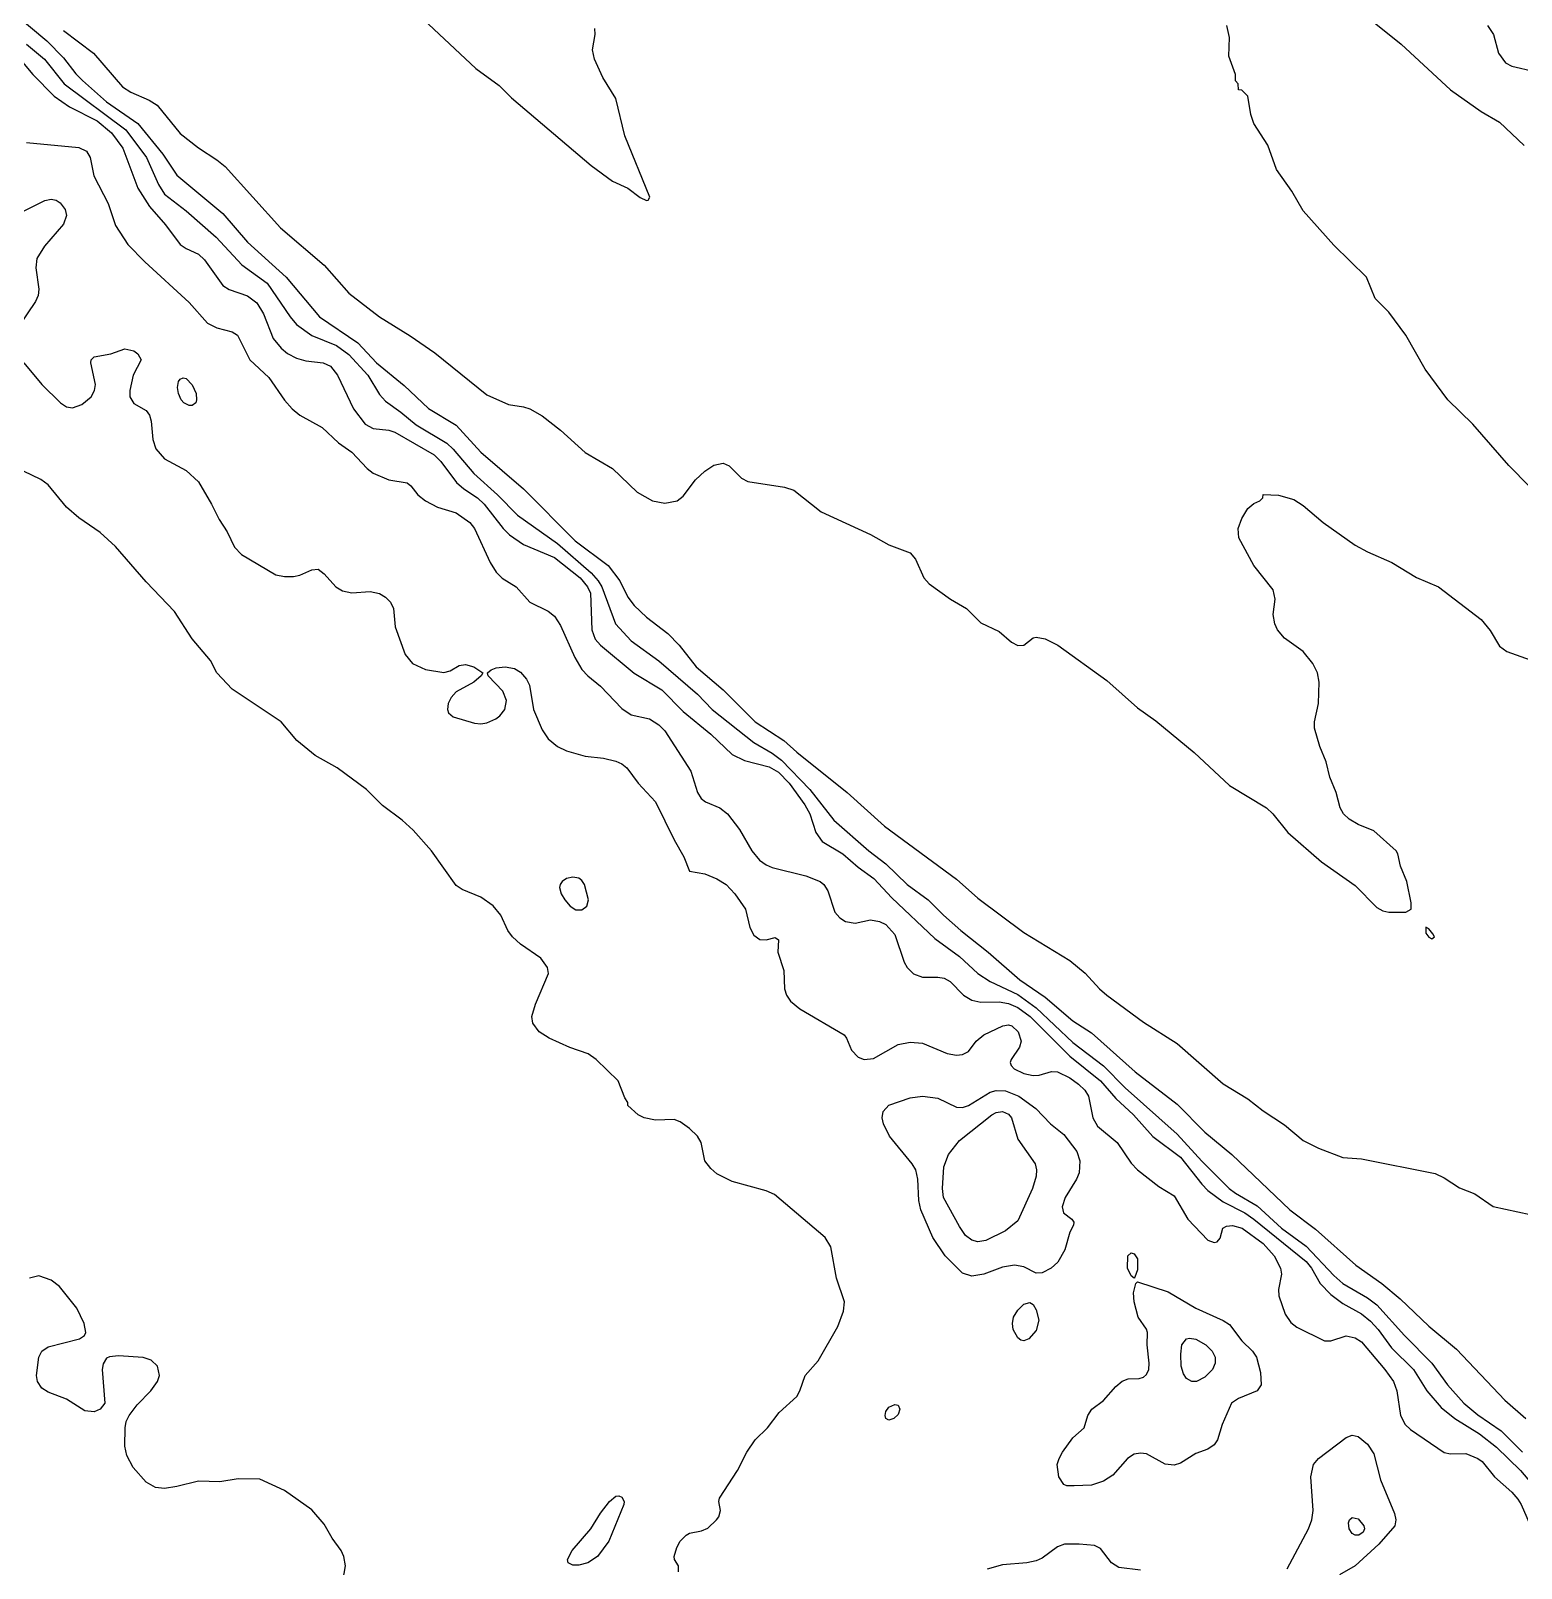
# Model space of a CAD drawing. Extents: x 474277 to 475042, y 254928 to 255625.
# Drawn here: x 474694.77 to 474732.02, y 254997.31 to 255035.73 of the extents above; entities that cross this region are included whole.
import ezdxf

# ---------------------------------------------------------------- set-up
doc = ezdxf.new("R2010")
doc.units = 0
doc.header["$MEASUREMENT"] = 0
doc.layers.add('BaseMapV2_DTM_export_MonNov09090547073261 — entities', color=1, linetype='CONTINUOUS')
doc.styles.get("Standard").update_dxf_attribs({"font": 'romans.shx'})

msp = doc.modelspace()

# ---------------------------------------------------------------- linework, layer by layer
at = {"layer": 'BaseMapV2_DTM_export_MonNov09090547073261 — entities', "color": 15, "linetype": 'Continuous', "true_color": 0xb7484b}
for points in [[(474726.796, 255037.191, 89.5), (474729.02, 255035.397, 89.5), (474730.247, 255034.255, 89.5), (474731.013, 255033.713, 89.5), (474731.473, 255033.446, 89.5), (474732.087, 255032.861, 89.5)], [(474703.793, 255036.764, 89.25), (474705.899, 255034.792, 89.25), (474706.477, 255034.361, 89.25), (474706.784, 255034.053, 89.25), (474708.777, 255032.367, 89.25), (474709.314, 255031.975, 89.25), (474709.697, 255031.797, 89.25), (474710.004, 255031.566, 89.25), (474710.157, 255031.49, 89.25), (474710.198, 255031.495, 89.25), (474710.239, 255031.572, 89.25), (474709.62, 255033.105, 89.25), (474709.391, 255034.039, 89.25), (474709.072, 255034.562, 89.25), (474708.863, 255035.022, 89.25), (474708.812, 255035.252, 89.25), (474708.877, 255035.635, 89.25), (474708.87, 255035.789, 89.25)], [(474694.362, 255036.161, 89.75), (474695.179, 255035.482, 89.75), (474695.589, 255035.052, 89.75), (474695.896, 255034.651, 89.75), (474696.064, 255034.485, 89.75), (474696.662, 255033.959, 89.75), (474697.449, 255033.412, 89.75), (474698.077, 255032.645, 89.75), (474698.426, 255032.121, 89.75), (474699.576, 255031.161, 89.75), (474700.19, 255030.451, 89.75), (474701.155, 255029.578, 89.75), (474701.991, 255028.581, 89.75), (474702.95, 255027.933, 89.75), (474703.41, 255027.432, 89.75), (474704.1, 255026.869, 89.75), (474704.713, 255026.292, 89.75), (474705.404, 255025.876, 89.75), (474706.017, 255025.203, 89.75), (474707.088, 255024.287, 89.75), (474708.379, 255022.984, 89.75), (474709.199, 255022.37, 89.75), (474709.491, 255021.987, 89.75), (474709.697, 255021.578, 89.75), (474709.851, 255021.366, 89.75), (474710.157, 255021.082, 89.75), (474710.694, 255020.67, 89.75), (474710.973, 255020.377, 89.75), (474711.399, 255019.84, 89.75), (474712.074, 255019.265, 89.75), (474712.874, 255018.46, 89.75), (474713.589, 255018, 89.75), (474713.915, 255017.703, 89.75), (474715.17, 255016.696, 89.75), (474716.107, 255015.853, 89.75), (474717.902, 255014.533, 89.75), (474718.439, 255014.056, 89.75), (474719.589, 255013.2, 89.75), (474720.739, 255012.502, 89.75), (474721.122, 255012.179, 89.75), (474721.479, 255011.789, 89.75), (474721.659, 255011.636, 89.75), (474722.579, 255010.959, 89.75), (474723.422, 255010.429, 89.75), (474724.573, 255009.42, 89.75), (474725.186, 255009.041, 89.75), (474725.569, 255008.745, 89.75), (474726.106, 255008.393, 89.75), (474726.566, 255008.005, 89.75), (474726.95, 255007.81, 89.75), (474727.563, 255007.578, 89.75), (474728.023, 255007.542, 89.75), (474729.863, 255007.178, 89.75), (474730.093, 255007.072, 89.75), (474730.477, 255006.818, 89.75), (474730.86, 255006.667, 89.75), (474731.32, 255006.353, 89.75), (474732.24, 255006.149, 89.75)], [(474695.589, 255035.741, 89.5), (474696.337, 255035.175, 89.5), (474697.066, 255034.332, 89.5), (474697.276, 255034.197, 89.5), (474697.736, 255033.993, 89.5), (474697.934, 255033.872, 89.5), (474698.503, 255033.167, 89.5), (474698.963, 255032.803, 89.5), (474699.423, 255032.509, 89.5), (474699.632, 255032.338, 89.5), (474701.011, 255030.805, 89.5), (474702.106, 255029.87, 89.5), (474702.72, 255029.178, 89.5), (474703.487, 255028.583, 89.5), (474704.253, 255028.105, 89.5), (474704.867, 255027.682, 89.5), (474706.17, 255026.636, 89.5), (474706.707, 255026.389, 89.5), (474707.09, 255026.338, 89.5), (474707.244, 255026.288, 89.5), (474707.55, 255026.106, 89.5), (474708.011, 255025.751, 89.5), (474708.624, 255025.19, 89.5), (474709.314, 255024.794, 89.5), (474709.927, 255024.204, 89.5), (474710.311, 255023.989, 89.5), (474710.618, 255023.925, 89.5), (474710.924, 255023.983, 89.5), (474711.078, 255024.1, 89.5), (474711.384, 255024.506, 89.5), (474711.614, 255024.728, 89.5), (474711.844, 255024.876, 89.5), (474712.074, 255024.923, 89.5), (474712.228, 255024.862, 89.5), (474712.534, 255024.55, 89.5), (474712.688, 255024.469, 89.5), (474713.608, 255024.324, 89.5), (474713.838, 255024.248, 89.5), (474714.528, 255023.712, 89.5), (474715.755, 255023.147, 89.5), (474716.215, 255022.882, 89.5), (474716.752, 255022.688, 89.5), (474716.881, 255022.524, 89.5), (474717.089, 255022.064, 89.5), (474717.219, 255021.91, 89.5), (474717.755, 255021.527, 89.5), (474718.155, 255021.297, 89.5), (474718.515, 255020.934, 89.5), (474718.975, 255020.723, 89.5), (474719.282, 255020.453, 89.5), (474719.435, 255020.367, 89.5), (474719.589, 255020.382, 89.5), (474719.819, 255020.558, 89.5), (474719.895, 255020.58, 89.5), (474720.125, 255020.537, 89.5), (474720.436, 255020.377, 89.5), (474721.659, 255019.498, 89.5), (474722.426, 255018.811, 89.5), (474722.886, 255018.489, 89.5), (474723.847, 255017.693, 89.5), (474724.726, 255016.876, 89.5), (474725.652, 255016.313, 89.5), (474725.812, 255016.16, 89.5), (474726.183, 255015.695, 89.5), (474727.026, 255014.965, 89.5), (474727.87, 255014.374, 89.5), (474728.406, 255013.82, 89.5), (474728.56, 255013.744, 89.5), (474728.713, 255013.71, 89.5), (474729.13, 255013.706, 89.5), (474729.264, 255013.783, 89.5), (474729.263, 255013.936, 89.5), (474729.16, 255014.473, 89.5), (474728.999, 255014.856, 89.5), (474728.934, 255015.163, 89.5), (474728.892, 255015.24, 89.5), (474728.33, 255015.74, 89.5), (474727.946, 255015.895, 89.5), (474727.716, 255016.029, 89.5), (474727.579, 255016.16, 89.5), (474727.492, 255016.313, 89.5), (474727.39, 255016.696, 89.5), (474727.234, 255017.08, 89.5), (474727.143, 255017.463, 89.5), (474726.982, 255017.847, 89.5), (474726.853, 255018.307, 89.5), (474726.855, 255018.46, 89.5), (474726.952, 255018.92, 89.5), (474726.972, 255019.457, 89.5), (474726.924, 255019.687, 89.5), (474726.808, 255019.917, 89.5), (474726.566, 255020.218, 89.5), (474726.106, 255020.555, 89.5), (474725.93, 255020.76, 89.5), (474725.864, 255020.914, 89.5), (474725.816, 255021.144, 89.5), (474725.867, 255021.527, 89.5), (474725.817, 255021.757, 89.5), (474725.336, 255022.37, 89.5), (474724.96, 255023.061, 89.5), (474724.943, 255023.291, 89.5), (474725.033, 255023.545, 89.5), (474725.186, 255023.795, 89.5), (474725.339, 255023.919, 89.5), (474725.488, 255023.981, 89.5), (474725.561, 255024.057, 89.5), (474725.569, 255024.142, 89.5), (474725.953, 255024.124, 89.5), (474726.336, 255024.02, 89.5), (474726.566, 255023.869, 89.5), (474727.066, 255023.444, 89.5), (474727.87, 255022.877, 89.5), (474728.176, 255022.707, 89.5), (474728.784, 255022.447, 89.5), (474729.403, 255022.069, 89.5), (474729.949, 255021.834, 89.5), (474731.013, 255021.019, 89.5), (474731.243, 255020.747, 89.5), (474731.473, 255020.353, 89.5), (474731.659, 255020.224, 89.5), (474733.314, 255019.626, 89.5)], [(474733.237, 255023.311, 89.5), (474731.704, 255024.87, 89.5), (474730.812, 255025.898, 89.5), (474730.187, 255026.511, 89.5), (474729.614, 255027.278, 89.5), (474729.137, 255028.121, 89.5), (474728.713, 255028.697, 89.5), (474728.37, 255029.041, 89.5), (474728.149, 255029.578, 89.5), (474727.333, 255030.373, 89.5), (474726.566, 255031.23, 89.5), (474726.287, 255031.725, 89.5), (474725.9, 255032.262, 89.5), (474725.687, 255032.875, 89.5), (474725.335, 255033.412, 89.5), (474725.262, 255033.642, 89.5), (474725.186, 255034.094, 89.5), (474725.033, 255034.251, 89.5), (474724.953, 255034.255, 89.5), (474724.948, 255034.409, 89.5), (474724.879, 255034.477, 89.5), (474724.875, 255034.639, 89.5), (474724.715, 255035.099, 89.5), (474724.73, 255035.559, 89.5), (474724.662, 255035.865, 89.5)], [(474731.172, 255035.865, 89.25), (474731.324, 255035.635, 89.25), (474731.448, 255035.175, 89.25), (474731.627, 255034.928, 89.25), (474731.78, 255034.845, 89.25), (474732.358, 255034.715, 89.25)], [(474694.669, 255035.394, 90), (474695.116, 255035.022, 90), (474695.611, 255034.409, 90), (474697.153, 255033.258, 90), (474697.662, 255032.568, 90), (474697.966, 255031.889, 90), (474698.119, 255031.651, 90), (474698.656, 255031.231, 90), (474699.404, 255030.575, 90), (474700.045, 255029.885, 90), (474700.677, 255029.425, 90), (474701.253, 255028.581, 90), (474701.416, 255028.395, 90), (474701.8, 255028.113, 90), (474702.413, 255027.868, 90), (474702.72, 255027.645, 90), (474703.197, 255027.124, 90), (474703.487, 255026.645, 90), (474703.64, 255026.472, 90), (474704.023, 255026.203, 90), (474704.407, 255025.882, 90), (474705.174, 255025.422, 90), (474705.327, 255025.28, 90), (474705.841, 255024.671, 90), (474706.435, 255024.134, 90), (474706.937, 255023.629, 90), (474707.934, 255022.916, 90), (474708.777, 255022.187, 90), (474708.954, 255021.987, 90), (474709.046, 255021.834, 90), (474709.383, 255020.914, 90), (474709.774, 255020.483, 90), (474710.464, 255019.988, 90), (474711.436, 255019.15, 90), (474711.802, 255018.767, 90), (474712.841, 255017.949, 90), (474713.301, 255017.682, 90), (474713.531, 255017.507, 90), (474714.241, 255016.773, 90), (474714.842, 255016.006, 90), (474715.716, 255015.24, 90), (474716.138, 255014.912, 90), (474716.675, 255014.395, 90), (474717.197, 255014.013, 90), (474717.577, 255013.629, 90), (474718.015, 255013.246, 90), (474718.696, 255012.709, 90), (474719.486, 255012.019, 90), (474720.125, 255011.58, 90), (474720.815, 255010.995, 90), (474721.276, 255010.69, 90), (474722.374, 255009.719, 90), (474723.422, 255008.907, 90), (474724.113, 255008.212, 90), (474724.787, 255007.649, 90), (474726.231, 255006.268, 90), (474726.873, 255005.783, 90), (474727.887, 255004.888, 90), (474728.535, 255004.428, 90), (474728.992, 255004.045, 90), (474729.71, 255003.359, 90), (474730.4, 255002.791, 90), (474731.608, 255001.515, 90), (474732.133, 255001.054, 90)], [(474694.444, 255035.099, 90.25), (474694.824, 255034.639, 90.25), (474695.359, 255034.093, 90.25), (474695.742, 255033.827, 90.25), (474696.432, 255033.482, 90.25), (474696.791, 255033.182, 90.25), (474697.078, 255032.798, 90.25), (474697.449, 255031.802, 90.25), (474697.739, 255031.342, 90.25), (474698.14, 255030.882, 90.25), (474698.503, 255030.394, 90.25), (474698.656, 255030.287, 90.25), (474698.963, 255030.146, 90.25), (474699.116, 255030.01, 90.25), (474699.576, 255029.363, 90.25), (474699.73, 255029.264, 90.25), (474700.19, 255029.111, 90.25), (474700.42, 255028.93, 90.25), (474700.593, 255028.658, 90.25), (474700.828, 255028.045, 90.25), (474701.033, 255027.796, 90.25), (474701.186, 255027.669, 90.25), (474701.416, 255027.552, 90.25), (474701.646, 255027.486, 90.25), (474702.079, 255027.431, 90.25), (474702.261, 255027.354, 90.25), (474702.44, 255027.124, 90.25), (474702.839, 255026.281, 90.25), (474703.13, 255025.898, 90.25), (474703.333, 255025.792, 90.25), (474703.717, 255025.753, 90.25), (474703.87, 255025.705, 90.25), (474704.853, 255025.131, 90.25), (474705.02, 255024.972, 90.25), (474705.415, 255024.441, 90.25), (474705.593, 255024.287, 90.25), (474705.94, 255024.058, 90.25), (474706.1, 255023.904, 90.25), (474706.581, 255023.291, 90.25), (474706.734, 255023.137, 90.25), (474707.09, 255022.898, 90.25), (474707.857, 255022.569, 90.25), (474708.5, 255022.064, 90.25), (474708.688, 255021.834, 90.25), (474708.758, 255021.68, 90.25), (474708.792, 255020.76, 90.25), (474708.879, 255020.53, 90.25), (474709.007, 255020.375, 90.25), (474709.851, 255019.677, 90.25), (474710.541, 255019.259, 90.25), (474711.078, 255018.72, 90.25), (474711.764, 255018.153, 90.25), (474712.304, 255017.65, 90.25), (474712.611, 255017.495, 90.25), (474713.225, 255017.342, 90.25), (474713.455, 255017.208, 90.25), (474713.726, 255016.926, 90.25), (474714.119, 255016.39, 90.25), (474714.238, 255016.16, 90.25), (474714.387, 255015.7, 90.25), (474714.553, 255015.47, 90.25), (474715.065, 255015.168, 90.25), (474715.448, 255014.832, 90.25), (474715.84, 255014.549, 90.25), (474716.292, 255014.067, 90.25), (474717.365, 255013.051, 90.25), (474717.978, 255012.601, 90.25), (474718.439, 255012.173, 90.25), (474718.745, 255011.975, 90.25), (474719.435, 255011.647, 90.25), (474719.895, 255011.32, 90.25), (474720.815, 255010.453, 90.25), (474721.582, 255009.869, 90.25), (474722.119, 255009.315, 90.25), (474723.422, 255008.157, 90.25), (474724.036, 255007.485, 90.25), (474724.718, 255006.805, 90.25), (474724.879, 255006.682, 90.25), (474725.416, 255006.37, 90.25), (474726.029, 255005.809, 90.25), (474726.643, 255005.363, 90.25), (474727.333, 255004.631, 90.25), (474727.563, 255004.43, 90.25), (474728.176, 255004.069, 90.25), (474728.413, 255003.892, 90.25), (474729.097, 255003.125, 90.25), (474729.78, 255002.435, 90.25), (474730.173, 255001.898, 90.25), (474730.581, 255001.438, 90.25), (474730.937, 255001.142, 90.25), (474731.519, 255000.748, 90.25), (474732.052, 255000.211, 90.25)], [(474694.669, 255032.935, 90.5), (474695.972, 255032.813, 90.5), (474696.167, 255032.722, 90.5), (474696.26, 255032.568, 90.5), (474696.347, 255032.108, 90.5), (474696.705, 255031.418, 90.5), (474696.893, 255030.866, 90.5), (474697.199, 255030.394, 90.5), (474697.623, 255029.961, 90.5), (474698.733, 255028.937, 90.5), (474699.193, 255028.428, 90.5), (474699.423, 255028.306, 90.5), (474699.806, 255028.212, 90.5), (474699.941, 255028.121, 90.5), (474700.251, 255027.508, 90.5), (474700.726, 255027.069, 90.5), (474701.11, 255026.501, 90.5), (474701.307, 255026.281, 90.5), (474701.497, 255026.128, 90.5), (474702.059, 255025.821, 90.5), (474702.463, 255025.438, 90.5), (474702.797, 255025.2, 90.5), (474703.18, 255024.793, 90.5), (474703.333, 255024.676, 90.5), (474703.717, 255024.513, 90.5), (474704.177, 255024.431, 90.5), (474704.271, 255024.364, 90.5), (474704.446, 255024.134, 90.5), (474704.633, 255023.981, 90.5), (474704.938, 255023.827, 90.5), (474705.404, 255023.689, 90.5), (474705.749, 255023.444, 90.5), (474705.864, 255023.291, 90.5), (474706.253, 255022.447, 90.5), (474706.4, 255022.203, 90.5), (474706.554, 255022.052, 90.5), (474706.906, 255021.834, 90.5), (474707.243, 255021.45, 90.5), (474707.704, 255021.227, 90.5), (474707.857, 255021.101, 90.5), (474708.011, 255020.87, 90.5), (474708.371, 255020.07, 90.5), (474708.547, 255019.772, 90.5), (474708.696, 255019.61, 90.5), (474709.007, 255019.354, 90.5), (474709.544, 255018.792, 90.5), (474709.774, 255018.641, 90.5), (474710.234, 255018.537, 90.5), (474710.464, 255018.388, 90.5), (474710.618, 255018.238, 90.5), (474711.265, 255017.233, 90.5), (474711.437, 255016.696, 90.5), (474711.525, 255016.543, 90.5), (474711.632, 255016.466, 90.5), (474711.994, 255016.313, 90.5), (474712.185, 255016.16, 90.5), (474712.481, 255015.776, 90.5), (474712.789, 255015.24, 90.5), (474712.986, 255015.01, 90.5), (474713.148, 255014.889, 90.5), (474713.301, 255014.82, 90.5), (474714.145, 255014.618, 90.5), (474714.501, 255014.473, 90.5), (474714.592, 255014.396, 90.5), (474714.69, 255014.243, 90.5), (474714.862, 255013.706, 90.5), (474714.988, 255013.564, 90.5), (474715.132, 255013.476, 90.5), (474715.371, 255013.435, 90.5), (474715.755, 255013.517, 90.5), (474715.98, 255013.476, 90.5), (474716.141, 255013.399, 90.5), (474716.368, 255013.151, 90.5), (474716.598, 255012.456, 90.5), (474716.675, 255012.322, 90.5), (474716.828, 255012.165, 90.5), (474717.058, 255012.082, 90.5), (474717.442, 255012.086, 90.5), (474717.595, 255012.054, 90.5), (474717.748, 255011.975, 90.5), (474718.081, 255011.636, 90.5), (474718.285, 255011.505, 90.5), (474718.515, 255011.458, 90.5), (474718.975, 255011.465, 90.5), (474719.205, 255011.426, 90.5), (474719.435, 255011.327, 90.5), (474719.746, 255011.099, 90.5), (474720.739, 255010.107, 90.5), (474721.505, 255009.489, 90.5), (474721.889, 255009.052, 90.5), (474722.328, 255008.645, 90.5), (474722.809, 255008.103, 90.5), (474723.499, 255007.584, 90.5), (474724.036, 255006.908, 90.5), (474724.189, 255006.754, 90.5), (474724.573, 255006.47, 90.5), (474725.109, 255006.191, 90.5), (474725.339, 255006.038, 90.5), (474726.643, 255004.975, 90.5), (474726.778, 255004.812, 90.5), (474726.989, 255004.428, 90.5), (474727.256, 255004.151, 90.5), (474727.563, 255003.926, 90.5), (474728.023, 255003.672, 90.5), (474728.253, 255003.487, 90.5), (474728.442, 255003.278, 90.5), (474728.775, 255002.818, 90.5), (474729.322, 255002.281, 90.5), (474729.657, 255001.745, 90.5), (474730.017, 255001.329, 90.5), (474730.354, 255001.054, 90.5), (474730.975, 255000.671, 90.5), (474731.397, 255000.336, 90.5), (474732.001, 254999.751, 90.5), (474732.453, 254999.214, 90.5)], [(474694.439, 255031.151, 90.75), (474695.129, 255031.486, 90.75), (474695.282, 255031.523, 90.75), (474695.412, 255031.495, 90.75), (474695.512, 255031.431, 90.75), (474695.636, 255031.265, 90.75), (474695.666, 255031.112, 90.75), (474695.589, 255030.896, 90.75), (474695.114, 255030.345, 90.75), (474694.924, 255030.038, 90.75), (474694.898, 255029.808, 90.75), (474694.971, 255029.271, 90.75), (474694.961, 255029.118, 90.75), (474694.89, 255028.965, 90.75), (474694.478, 255028.351, 90.75)], [(474694.6, 255027.431, 90.75), (474695.05, 255026.894, 90.75), (474695.516, 255026.434, 90.75), (474695.666, 255026.331, 90.75), (474695.819, 255026.307, 90.75), (474696.049, 255026.393, 90.75), (474696.279, 255026.586, 90.75), (474696.366, 255026.741, 90.75), (474696.392, 255026.894, 90.75), (474696.273, 255027.431, 90.75), (474696.282, 255027.508, 90.75), (474696.356, 255027.583, 90.75), (474696.773, 255027.661, 90.75), (474697.123, 255027.785, 90.75), (474697.353, 255027.736, 90.75), (474697.447, 255027.661, 90.75), (474697.529, 255027.508, 90.75), (474697.335, 255027.124, 90.75), (474697.248, 255026.741, 90.75), (474697.251, 255026.588, 90.75), (474697.353, 255026.419, 90.75), (474697.659, 255026.239, 90.75), (474697.743, 255026.128, 90.75), (474697.784, 255025.974, 90.75), (474697.824, 255025.514, 90.75), (474697.901, 255025.284, 90.75), (474698.119, 255025.037, 90.75), (474698.656, 255024.745, 90.75), (474698.963, 255024.462, 90.75), (474699.293, 255023.904, 90.75), (474699.478, 255023.521, 90.75), (474699.68, 255023.214, 90.75), (474699.863, 255022.831, 90.75), (474700.036, 255022.643, 90.75), (474700.899, 255022.14, 90.75), (474701.11, 255022.097, 90.75), (474701.34, 255022.092, 90.75), (474701.493, 255022.124, 90.75), (474701.8, 255022.265, 90.75), (474701.953, 255022.275, 90.75), (474702.106, 255022.164, 90.75), (474702.398, 255021.834, 90.75), (474702.567, 255021.733, 90.75), (474702.797, 255021.69, 90.75), (474703.257, 255021.721, 90.75), (474703.487, 255021.666, 90.75), (474703.64, 255021.582, 90.75), (474703.764, 255021.45, 90.75), (474703.835, 255021.297, 90.75), (474703.881, 255020.837, 90.75), (474704.131, 255020.147, 90.75), (474704.313, 255019.917, 90.75), (474704.637, 255019.768, 90.75), (474705.097, 255019.693, 90.75), (474705.25, 255019.734, 90.75), (474705.48, 255019.867, 90.75), (474705.634, 255019.898, 90.75), (474705.843, 255019.84, 90.75), (474706.066, 255019.687, 90.75), (474706.028, 255019.61, 90.75), (474705.842, 255019.457, 90.75), (474705.404, 255019.216, 90.75), (474705.277, 255019.073, 90.75), (474705.203, 255018.92, 90.75), (474705.183, 255018.767, 90.75), (474705.212, 255018.69, 90.75), (474705.327, 255018.591, 90.75), (474705.864, 255018.429, 90.75), (474706.017, 255018.409, 90.75), (474706.17, 255018.434, 90.75), (474706.391, 255018.537, 90.75), (474706.494, 255018.613, 90.75), (474706.618, 255018.767, 90.75), (474706.66, 255018.997, 90.75), (474706.57, 255019.227, 90.75), (474706.199, 255019.61, 90.75), (474706.184, 255019.687, 90.75), (474706.278, 255019.763, 90.75), (474706.4, 255019.811, 90.75), (474706.63, 255019.841, 90.75), (474706.86, 255019.796, 90.75), (474707.014, 255019.7, 90.75), (474707.159, 255019.533, 90.75), (474707.238, 255019.38, 90.75), (474707.34, 255018.767, 90.75), (474707.55, 255018.266, 90.75), (474707.704, 255018.038, 90.75), (474707.934, 255017.844, 90.75), (474708.164, 255017.734, 90.75), (474708.624, 255017.608, 90.75), (474709.084, 255017.552, 90.75), (474709.391, 255017.482, 90.75), (474709.544, 255017.414, 90.75), (474709.665, 255017.31, 90.75), (474709.949, 255016.926, 90.75), (474710.388, 255016.466, 90.75), (474710.848, 255015.511, 90.75), (474711.093, 255015.086, 90.75), (474711.231, 255014.731, 90.75), (474711.614, 255014.664, 90.75), (474711.921, 255014.538, 90.75), (474712.151, 255014.4, 90.75), (474712.369, 255014.166, 90.75), (474712.631, 255013.783, 90.75), (474712.743, 255013.323, 90.75), (474712.841, 255013.134, 90.75), (474712.995, 255013.021, 90.75), (474713.148, 255013.017, 90.75), (474713.378, 255013.072, 90.75), (474713.454, 255013.016, 90.75), (474713.439, 255012.709, 90.75), (474713.589, 255012.249, 90.75), (474713.612, 255011.789, 90.75), (474713.661, 255011.636, 90.75), (474713.761, 255011.482, 90.75), (474713.991, 255011.294, 90.75), (474715.099, 255010.639, 90.75), (474715.158, 255010.562, 90.75), (474715.281, 255010.256, 90.75), (474715.448, 255010.082, 90.75), (474715.601, 255010.024, 90.75), (474715.832, 255010.053, 90.75), (474716.445, 255010.403, 90.75), (474716.752, 255010.461, 90.75), (474717.058, 255010.43, 90.75), (474717.672, 255010.175, 90.75), (474717.902, 255010.136, 90.75), (474718.055, 255010.146, 90.75), (474718.208, 255010.228, 90.75), (474718.397, 255010.486, 90.75), (474718.592, 255010.639, 90.75), (474719.06, 255010.869, 90.75), (474719.205, 255010.895, 90.75), (474719.288, 255010.869, 90.75), (474719.446, 255010.716, 90.75), (474719.519, 255010.486, 90.75), (474719.484, 255010.332, 90.75), (474719.268, 255010.026, 90.75), (474719.247, 255009.949, 90.75), (474719.271, 255009.872, 90.75), (474719.345, 255009.796, 90.75), (474719.589, 255009.676, 90.75), (474719.819, 255009.626, 90.75), (474719.972, 255009.637, 90.75), (474720.279, 255009.725, 90.75), (474720.432, 255009.713, 90.75), (474720.739, 255009.566, 90.75), (474720.955, 255009.412, 90.75), (474721.109, 255009.259, 90.75), (474721.206, 255009.105, 90.75), (474721.309, 255008.569, 90.75), (474721.429, 255008.362, 90.75), (474721.92, 255007.955, 90.75), (474722.272, 255007.434, 90.75), (474722.426, 255007.266, 90.75), (474722.962, 255006.849, 90.75), (474723.346, 255006.62, 90.75), (474723.69, 255006.038, 90.75), (474724.189, 255005.509, 90.75), (474724.343, 255005.451, 90.75), (474724.419, 255005.471, 90.75), (474724.496, 255005.561, 90.75), (474724.56, 255005.808, 90.75), (474724.649, 255005.863, 90.75), (474724.803, 255005.88, 90.75), (474725.04, 255005.808, 90.75), (474725.571, 255005.425, 90.75), (474725.843, 255005.118, 90.75), (474726.002, 255004.812, 90.75), (474726.031, 255004.658, 90.75), (474725.954, 255004.275, 90.75), (474725.96, 255004.122, 90.75), (474726.117, 255003.661, 90.75), (474726.259, 255003.455, 90.75), (474726.413, 255003.337, 90.75), (474727.103, 255002.992, 90.75), (474727.256, 255002.995, 90.75), (474727.64, 255003.123, 90.75), (474727.87, 255003.073, 90.75), (474728.023, 255002.97, 90.75), (474728.609, 255002.281, 90.75), (474728.823, 255001.975, 90.75), (474728.908, 255001.745, 90.75), (474729.003, 255001.131, 90.75), (474729.114, 255000.901, 90.75), (474729.25, 255000.777, 90.75), (474730.093, 255000.206, 90.75), (474730.247, 255000.17, 90.75), (474730.63, 255000.184, 90.75), (474730.934, 255000.058, 90.75), (474731.041, 254999.981, 90.75), (474731.35, 254999.598, 90.75), (474731.78, 254999.214, 90.75), (474731.934, 254999.035, 90.75), (474732.014, 254998.908, 90.75), (474732.382, 254998.064, 90.75)], [(474698.897, 255026.434, 90.75), (474698.809, 255026.37, 90.75), (474698.733, 255026.37, 90.75), (474698.602, 255026.434, 90.75), (474698.532, 255026.511, 90.75), (474698.466, 255026.664, 90.75), (474698.441, 255026.818, 90.75), (474698.462, 255026.971, 90.75), (474698.503, 255027.026, 90.75), (474698.579, 255027.056, 90.75), (474698.656, 255027.042, 90.75), (474698.809, 255026.885, 90.75), (474698.904, 255026.664, 90.75), (474698.919, 255026.511, 90.75), (474698.897, 255026.434, 90.75)], [(474710.963, 254997.221, 90.75), (474710.963, 254997.374, 90.75), (474710.862, 254997.527, 90.75), (474710.85, 254997.604, 90.75), (474710.914, 254997.834, 90.75), (474711.001, 254997.986, 90.75), (474711.149, 254998.141, 90.75), (474711.231, 254998.185, 90.75), (474711.538, 254998.248, 90.75), (474711.691, 254998.318, 90.75), (474711.91, 254998.524, 90.75), (474711.964, 254998.601, 90.75), (474712.008, 254998.754, 90.75), (474711.968, 254998.984, 90.75), (474711.982, 254999.061, 90.75), (474712.433, 254999.751, 90.75), (474712.666, 255000.211, 90.75), (474712.872, 255000.518, 90.75), (474713.184, 255000.824, 90.75), (474713.477, 255001.208, 90.75), (474713.915, 255001.604, 90.75), (474713.992, 255001.745, 90.75), (474714.123, 255002.128, 90.75), (474714.451, 255002.493, 90.75), (474714.939, 255003.355, 90.75), (474715.081, 255003.738, 90.75), (474715.108, 255003.968, 90.75), (474714.911, 255004.557, 90.75), (474714.767, 255005.348, 90.75), (474714.625, 255005.578, 90.75), (474713.36, 255006.652, 90.75), (474713.148, 255006.742, 90.75), (474712.304, 255006.978, 90.75), (474711.921, 255007.168, 90.75), (474711.768, 255007.299, 90.75), (474711.616, 255007.495, 90.75), (474711.526, 255007.955, 90.75), (474711.432, 255008.109, 90.75), (474711.231, 255008.299, 90.75), (474711.001, 255008.465, 90.75), (474710.848, 255008.529, 90.75), (474710.388, 255008.506, 90.75), (474710.105, 255008.569, 90.75), (474709.955, 255008.645, 90.75), (474709.695, 255008.875, 90.75), (474709.694, 255008.952, 90.75), (474709.621, 255009.065, 90.75), (474709.451, 255009.489, 90.75), (474708.903, 255010.026, 90.75), (474708.701, 255010.163, 90.75), (474708.241, 255010.326, 90.75), (474707.728, 255010.562, 90.75), (474707.479, 255010.716, 90.75), (474707.32, 255010.936, 90.75), (474707.294, 255011.099, 90.75), (474707.382, 255011.406, 90.75), (474707.711, 255012.173, 90.75), (474707.688, 255012.326, 90.75), (474707.516, 255012.556, 90.75), (474707.014, 255012.91, 90.75), (474706.809, 255013.093, 90.75), (474706.694, 255013.246, 90.75), (474706.516, 255013.629, 90.75), (474706.324, 255013.864, 90.75), (474706.017, 255014.078, 90.75), (474705.557, 255014.276, 90.75), (474705.404, 255014.374, 90.75), (474704.791, 255015.24, 90.75), (474704.33, 255015.753, 90.75), (474704.058, 255016.006, 90.75), (474703.563, 255016.371, 90.75), (474703.167, 255016.773, 90.75), (474702.43, 255017.31, 90.75), (474701.876, 255017.62, 90.75), (474701.422, 255018, 90.75), (474701.033, 255018.46, 90.75), (474699.806, 255019.282, 90.75), (474699.423, 255019.684, 90.75), (474699.267, 255019.994, 90.75), (474698.809, 255020.538, 90.75), (474698.368, 255021.22, 90.75), (474697.659, 255021.957, 90.75), (474696.893, 255022.841, 90.75), (474696.509, 255023.197, 90.75), (474695.972, 255023.561, 90.75), (474695.666, 255023.826, 90.75), (474695.206, 255024.386, 90.75), (474695.023, 255024.517, 90.75), (474694.592, 255024.728, 90.75)], [(474708.547, 255013.765, 90.75), (474708.668, 255013.859, 90.75), (474708.71, 255014.013, 90.75), (474708.61, 255014.396, 90.75), (474708.547, 255014.499, 90.75), (474708.471, 255014.556, 90.75), (474708.317, 255014.578, 90.75), (474708.164, 255014.547, 90.75), (474708.049, 255014.473, 90.75), (474707.999, 255014.396, 90.75), (474707.988, 255014.319, 90.75), (474708.028, 255014.166, 90.75), (474708.115, 255014.013, 90.75), (474708.25, 255013.859, 90.75), (474708.394, 255013.769, 90.75), (474708.547, 255013.765, 90.75)], [(474729.787, 255013.039, 89.5), (474729.846, 255013.093, 89.5), (474729.811, 255013.169, 89.5), (474729.71, 255013.292, 89.5), (474729.633, 255013.328, 89.5), (474729.633, 255013.186, 89.5), (474729.71, 255013.084, 89.5), (474729.787, 255013.039, 89.5)], [(474718.585, 255004.658, 91), (474718.285, 255004.611, 91), (474718.055, 255004.684, 91), (474717.625, 255005.118, 91), (474717.317, 255005.578, 91), (474717.011, 255006.268, 91), (474716.968, 255006.498, 91), (474716.941, 255007.035, 91), (474716.888, 255007.265, 91), (474716.797, 255007.419, 91), (474716.232, 255008.109, 91), (474716.078, 255008.415, 91), (474716.049, 255008.569, 91), (474716.072, 255008.722, 91), (474716.215, 255008.887, 91), (474716.752, 255009.071, 91), (474717.058, 255009.109, 91), (474717.442, 255009.056, 91), (474717.902, 255008.836, 91), (474718.055, 255008.823, 91), (474718.208, 255008.879, 91), (474718.745, 255009.207, 91), (474718.899, 255009.25, 91), (474719.129, 255009.244, 91), (474719.461, 255009.105, 91), (474719.885, 255008.799, 91), (474720.254, 255008.415, 91), (474720.585, 255008.149, 91), (474720.909, 255007.725, 91), (474720.991, 255007.495, 91), (474720.967, 255007.189, 91), (474720.907, 255007.035, 91), (474720.617, 255006.575, 91), (474720.549, 255006.345, 91), (474720.581, 255006.192, 91), (474720.79, 255006.038, 91), (474720.839, 255005.962, 91), (474720.829, 255005.885, 91), (474720.739, 255005.71, 91), (474720.614, 255005.272, 91), (474720.438, 255004.965, 91), (474720.275, 255004.812, 91), (474720.049, 255004.691, 91), (474719.895, 255004.689, 91), (474719.589, 255004.846, 91), (474719.359, 255004.887, 91), (474719.052, 255004.833, 91), (474718.585, 255004.658, 91)], [(474718.636, 255005.502, 91.25), (474718.439, 255005.472, 91.25), (474718.285, 255005.511, 91.25), (474718.132, 255005.629, 91.25), (474717.978, 255005.855, 91.25), (474717.583, 255006.575, 91.25), (474717.557, 255006.805, 91.25), (474717.587, 255007.342, 91.25), (474717.708, 255007.649, 91.25), (474717.978, 255007.998, 91.25), (474718.792, 255008.645, 91.25), (474718.899, 255008.703, 91.25), (474719.052, 255008.727, 91.25), (474719.205, 255008.656, 91.25), (474719.282, 255008.567, 91.25), (474719.437, 255008.032, 91.25), (474719.872, 255007.419, 91.25), (474719.907, 255007.265, 91.25), (474719.895, 255007.112, 91.25), (474719.807, 255006.805, 91.25), (474719.435, 255005.99, 91.25), (474719.129, 255005.744, 91.25), (474718.636, 255005.502, 91.25)], [(474722.361, 255004.582, 91), (474722.349, 255004.563, 91), (474722.272, 255004.623, 91), (474722.176, 255004.812, 91), (474722.19, 255005.118, 91), (474722.272, 255005.195, 91), (474722.349, 255005.172, 91), (474722.432, 255005.042, 91), (474722.426, 255004.772, 91), (474722.361, 255004.582, 91)], [(474702.57, 254996.991, 90.5), (474702.636, 254997.374, 90.5), (474702.597, 254997.604, 90.5), (474702.529, 254997.757, 90.5), (474702.303, 254998.064, 90.5), (474702.106, 254998.415, 90.5), (474701.8, 254998.774, 90.5), (474701.11, 254999.257, 90.5), (474700.496, 254999.537, 90.5), (474699.96, 254999.543, 90.5), (474699.499, 254999.475, 90.5), (474698.963, 254999.491, 90.5), (474698.426, 254999.352, 90.5), (474698.119, 254999.305, 90.5), (474697.889, 254999.329, 90.5), (474697.659, 254999.465, 90.5), (474697.332, 254999.828, 90.5), (474697.178, 255000.134, 90.5), (474697.128, 255000.364, 90.5), (474697.129, 255000.824, 90.5), (474697.155, 255000.978, 90.5), (474697.23, 255001.131, 90.5), (474697.429, 255001.394, 90.5), (474697.776, 255001.745, 90.5), (474697.944, 255001.975, 90.5), (474697.988, 255002.128, 90.5), (474697.942, 255002.358, 90.5), (474697.782, 255002.511, 90.5), (474697.583, 255002.576, 90.5), (474696.969, 255002.618, 90.5), (474696.739, 255002.599, 90.5), (474696.662, 255002.561, 90.5), (474696.586, 255002.423, 90.5), (474696.557, 255002.281, 90.5), (474696.621, 255001.438, 90.5), (474696.509, 255001.285, 90.5), (474696.356, 255001.218, 90.5), (474696.126, 255001.245, 90.5), (474695.666, 255001.538, 90.5), (474695.206, 255001.713, 90.5), (474695.052, 255001.81, 90.5), (474694.944, 255001.975, 90.5), (474694.918, 255002.128, 90.5), (474694.975, 255002.588, 90.5), (474695.05, 255002.741, 90.5), (474695.206, 255002.844, 90.5), (474695.989, 255003.048, 90.5), (474696.117, 255003.125, 90.5), (474696.146, 255003.201, 90.5), (474696.108, 255003.431, 90.5), (474695.928, 255003.815, 90.5), (474695.489, 255004.352, 90.5), (474695.282, 255004.51, 90.5), (474694.976, 255004.616, 90.5), (474694.746, 255004.557, 90.5)], [(474720.85, 254999.368, 91), (474720.662, 254999.375, 91), (474720.585, 254999.409, 91), (474720.462, 254999.598, 91), (474720.422, 254999.904, 91), (474720.468, 255000.058, 91), (474720.557, 255000.211, 91), (474720.815, 255000.569, 91), (474721.093, 255000.824, 91), (474721.19, 255001.131, 91), (474721.287, 255001.285, 91), (474721.582, 255001.505, 91), (474721.889, 255001.854, 91), (474722.042, 255001.986, 91), (474722.196, 255002.042, 91), (474722.468, 255002.051, 91), (474722.579, 255002.084, 91), (474722.656, 255002.151, 91), (474722.714, 255002.281, 91), (474722.724, 255002.435, 91), (474722.668, 255002.895, 91), (474722.68, 255003.201, 91), (474722.656, 255003.285, 91), (474722.446, 255003.585, 91), (474722.346, 255003.968, 91), (474722.327, 255004.198, 91), (474722.386, 255004.428, 91), (474722.426, 255004.47, 91), (474723.192, 255004.221, 91), (474723.886, 255003.815, 91), (474724.573, 255003.507, 91), (474724.726, 255003.401, 91), (474725.033, 255002.994, 91), (474725.301, 255002.741, 91), (474725.405, 255002.588, 91), (474725.499, 255002.205, 91), (474725.518, 255001.898, 91), (474725.421, 255001.745, 91), (474724.956, 255001.555, 91), (474724.779, 255001.438, 91), (474724.544, 255000.901, 91), (474724.43, 255000.518, 91), (474724.343, 255000.393, 91), (474724.189, 255000.287, 91), (474723.883, 255000.181, 91), (474723.499, 254999.942, 91), (474723.346, 254999.886, 91), (474723.116, 254999.91, 91), (474722.656, 255000.168, 91), (474722.502, 255000.192, 91), (474722.349, 255000.164, 91), (474722.182, 255000.058, 91), (474721.812, 254999.642, 91), (474721.582, 254999.486, 91), (474721.276, 254999.385, 91), (474720.85, 254999.368, 91)], [(474719.714, 255003.048, 91), (474719.589, 255002.995, 91), (474719.512, 255003.012, 91), (474719.435, 255003.074, 91), (474719.322, 255003.278, 91), (474719.301, 255003.431, 91), (474719.331, 255003.585, 91), (474719.435, 255003.765, 91), (474719.589, 255003.91, 91), (474719.742, 255003.952, 91), (474719.819, 255003.901, 91), (474719.895, 255003.766, 91), (474719.961, 255003.508, 91), (474719.895, 255003.257, 91), (474719.714, 255003.048, 91)], [(474723.899, 255001.975, 91.25), (474723.786, 255001.975, 91.25), (474723.652, 255002.054, 91.25), (474723.576, 255002.171, 91.25), (474723.522, 255002.358, 91.25), (474723.509, 255002.665, 91.25), (474723.54, 255002.895, 91.25), (474723.652, 255003.042, 91.25), (474723.729, 255003.063, 91.25), (474723.883, 255003.033, 91.25), (474724.134, 255002.895, 91.25), (474724.293, 255002.741, 91.25), (474724.366, 255002.588, 91.25), (474724.371, 255002.435, 91.25), (474724.305, 255002.281, 91.25), (474724.113, 255002.087, 91.25), (474723.899, 255001.975, 91.25)], [(474716.339, 255001.054, 91), (474716.215, 255001.009, 91), (474716.138, 255001.051, 91), (474716.12, 255001.131, 91), (474716.138, 255001.233, 91), (474716.215, 255001.341, 91), (474716.368, 255001.406, 91), (474716.445, 255001.387, 91), (474716.492, 255001.285, 91), (474716.445, 255001.151, 91), (474716.339, 255001.054, 91)], [(474726.172, 254997.297, 91), (474726.699, 254998.294, 91), (474726.783, 254998.524, 91), (474726.822, 254998.754, 91), (474726.756, 254999.598, 91), (474726.824, 254999.904, 91), (474726.95, 255000.059, 91), (474727.64, 255000.581, 91), (474727.793, 255000.635, 91), (474727.946, 255000.604, 91), (474728.176, 255000.412, 91), (474728.33, 255000.173, 91), (474728.497, 254999.521, 91), (474728.847, 254998.678, 91), (474728.881, 254998.524, 91), (474728.855, 254998.371, 91), (474728.462, 254997.911, 91), (474727.87, 254997.372, 91), (474727.477, 254997.144, 91)], [(474708.693, 254997.451, 90.75), (474708.471, 254997.388, 90.75), (474708.317, 254997.389, 90.75), (474708.206, 254997.451, 90.75), (474708.184, 254997.527, 90.75), (474708.303, 254997.757, 90.75), (474708.769, 254998.294, 90.75), (474709.007, 254998.689, 90.75), (474709.237, 254998.98, 90.75), (474709.391, 254999.111, 90.75), (474709.467, 254999.126, 90.75), (474709.544, 254999.092, 90.75), (474709.602, 254998.984, 90.75), (474709.592, 254998.908, 90.75), (474709.222, 254997.987, 90.75), (474708.939, 254997.604, 90.75), (474708.693, 254997.451, 90.75)], [(474727.961, 254998.141, 91.25), (474727.87, 254998.139, 91.25), (474727.793, 254998.182, 91.25), (474727.714, 254998.294, 91.25), (474727.698, 254998.447, 91.25), (474727.727, 254998.524, 91.25), (474727.793, 254998.578, 91.25), (474727.946, 254998.549, 91.25), (474728.084, 254998.371, 91.25), (474728.097, 254998.294, 91.25), (474728.068, 254998.217, 91.25), (474727.961, 254998.141, 91.25)], [(474722.502, 254997.263, 90.75), (474721.966, 254997.328, 90.75), (474721.779, 254997.451, 90.75), (474721.506, 254997.805, 90.75), (474721.352, 254997.882, 90.75), (474720.969, 254997.918, 90.75), (474720.606, 254997.911, 90.75), (474720.432, 254997.849, 90.75), (474720.049, 254997.568, 90.75), (474719.895, 254997.497, 90.75), (474719.665, 254997.449, 90.75), (474719.052, 254997.4, 90.75), (474718.669, 254997.292, 90.75)]]:
    msp.add_polyline3d(points, dxfattribs=at)

# ---------------------------------------------------------------- texts
at = {"layer": 'BaseMapV2_DTM_export_MonNov09090547073261 — entities', "color": 250, "true_color": 0x323232, "insert": (474730.923, 254996.474), "char_height": 0.2, "width": 17.61571, "attachment_point": 7, "rotation": 331.1392}
msp.add_mtext('\\fOpen Sans|i0|b0;\\H7.02279;91\\~m', dxfattribs=at)

doc.saveas('drawing.dxf')
